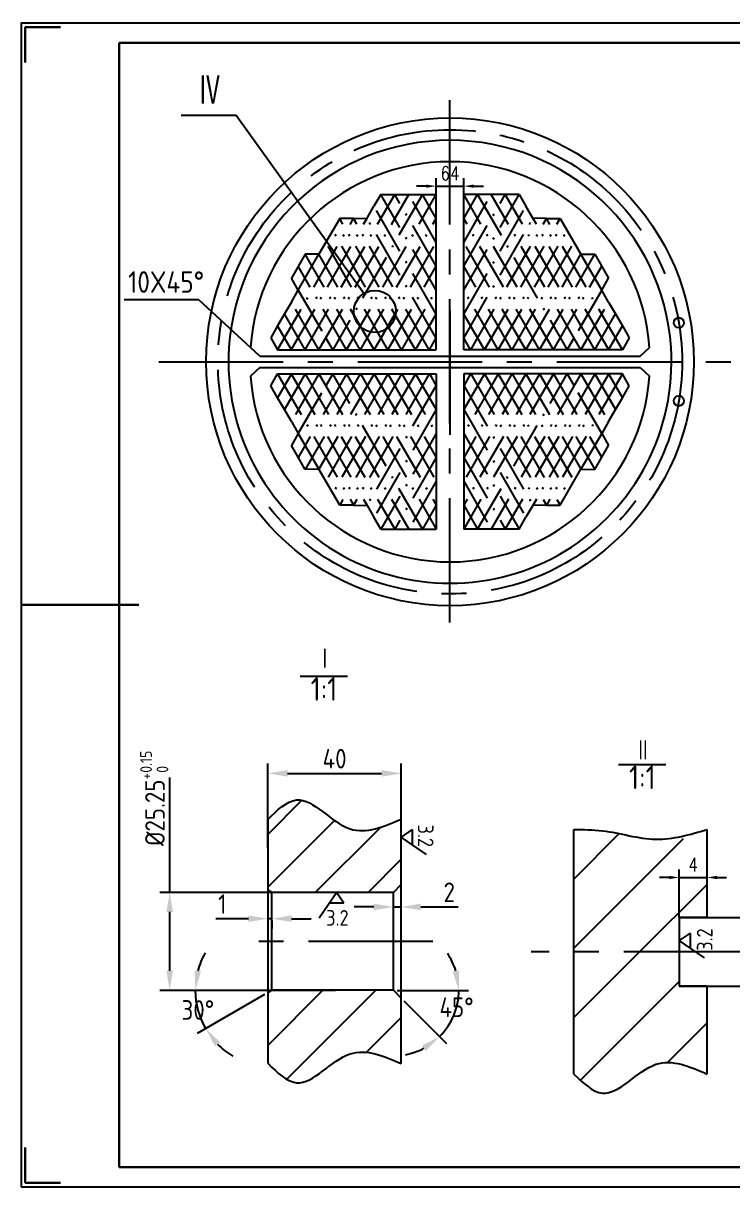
# Paper-space layout '布局1' of a CAD drawing. Extents: x 1187 to 4862, y -125 to 1349.
# Drawn here: x 3315.5 to 3496.6, y 172 to 469 of the extents above; entities that cross this region are included whole.
import ezdxf

# ---------------------------------------------------------------- set-up
doc = ezdxf.new("R2010")
doc.units = 0
doc.header["$MEASUREMENT"] = 0
doc.linetypes.add('ACAD_ISO10W100', pattern=[18.5, 12, -3, 0.5, -3])
doc.linetypes.add('CENTER', pattern=[50.8, 31.75, -6.35, 6.35, -6.35])
doc.layers.get('DEFPOINTS').update_dxf_attribs({"linetype": 'CONTINUOUS'})
for name, color, linetype in [('一般注释', 5, 'CONTINUOUS'), ('中心线', 1, 'CENTER'), ('单点划线', 6, 'ACAD_ISO10W100'), ('可见轮廓线', 7, 'CONTINUOUS'), ('图框_外框线', 7, 'CONTINUOUS'), ('填充剖面线', 3, 'CONTINUOUS'), ('尺寸标注', 5, 'CONTINUOUS'), ('细实线', 2, 'CONTINUOUS')]:
    doc.layers.add(name, color=color, linetype=linetype)
doc.layers.add('图框_内框线', color=5, linetype='CONTINUOUS', lineweight=30)
doc.layers.add('图框_角线', color=5, linetype='CONTINUOUS', lineweight=30)
doc.styles.add('GK', font='gbenor.shx', dxfattribs={"height": 10})
doc.styles.add('TH_GBDIM', font='romans.shx', dxfattribs={"width": 0.8, "bigfont": 'gbcbig.shx'})
doc.styles.add('工程字', font='gbenor.shx', dxfattribs={"bigfont": 'gbcbig.shx'})
doc.dimstyles.new('GB-5', dxfattribs={"dimtxt": 5, "dimasz": 5, "dimexe": 2.5, "dimexo": 1, "dimgap": 1.25, "dimtad": 1, "dimdsep": 46, "dimtxsty": '工程字', "dimcen": 5, "dimadec": 0, "dimazin": 0, "dimtfac": 0.7, "dimtix": 1, "dimtmove": 0, "dimatfit": 3, "dimfxl": 0, "dimtzin": 0, "dimarcsym": 0})
doc.dimstyles.new('GB-5$2', dxfattribs={"dimtxt": 5, "dimasz": 5, "dimexe": 2.5, "dimexo": 1, "dimgap": 1.25, "dimtad": 1, "dimtih": 1, "dimtoh": 1, "dimdsep": 46, "dimtxsty": '工程字', "dimcen": 5, "dimazin": 0, "dimtfac": 0.7, "dimtix": 1, "dimtmove": 0, "dimatfit": 3, "dimfxl": 0, "dimtzin": 0, "dimarcsym": 0})
doc.dimstyles.new('TH_GBDIM', dxfattribs={"dimtxt": 3.5, "dimasz": 2.5, "dimexe": 2, "dimexo": 0, "dimgap": 1.5, "dimtad": 1, "dimdec": 1, "dimzin": 0, "dimdsep": 46, "dimtxsty": 'TH_GBDIM', "dimcen": 2.5, "dimclrd": 130, "dimclre": 130, "dimclrt": 3, "dimadec": 0, "dimazin": 0, "dimtfac": 0.714286, "dimtdec": 1, "dimtmove": 0, "dimatfit": 3, "dimfxl": 0, "dimtolj": 1, "dimtzin": 0, "dimlwd": -1, "dimlwe": -1, "dimarcsym": 0})

# ---------------------------------------------------------------- blocks, each defined once
blk = doc.blocks.new('*D113')
at = {"layer": 'DEFPOINTS', "color": 0}
for p in [(3409.93, 242.72), (3411.93, 243.45), (3411.93, 242.72)]:
    blk.add_point(p, dxfattribs=at)
at = {"layer": '尺寸标注', "color": 0, "lineweight": -2}
for p, q in [((3409.93, 243.72), (3409.93, 245.95)), ((3411.93, 243.72), (3411.93, 245.95)), ((3404.93, 243.45), (3399.93, 243.45)), ((3409.93, 243.45), (3411.93, 243.45)), ((3416.93, 243.45), (3426.46, 243.45))]:
    blk.add_line(p, q, dxfattribs=at)
at = {"layer": '尺寸标注', "color": 0}
for points in [[(3404.93, 244.29), (3404.93, 242.62), (3409.93, 243.45)], [(3416.93, 244.29), (3416.93, 242.62), (3411.93, 243.45)]]:
    blk.add_solid(points, dxfattribs=at)
at = {"layer": '尺寸标注', "color": 0, "insert": (3424.19, 247.2), "char_height": 5, "attachment_point": 5, "style": '工程字'}
blk.add_mtext('2', dxfattribs=at)
blk = doc.blocks.new('*D112')
at = {"layer": 'DEFPOINTS', "color": 0}
for p in [(3377.93, 241), (3378.93, 241), (3377.93, 240.45)]:
    blk.add_point(p, dxfattribs=at)
at = {"layer": '尺寸标注', "color": 0, "lineweight": -2}
for p, q in [((3372.93, 240.45), (3364.6, 240.45)), ((3378.93, 240.45), (3377.93, 240.45)), ((3377.93, 240), (3377.93, 237.95)), ((3378.93, 240), (3378.93, 237.95)), ((3383.93, 240.45), (3388.93, 240.45))]:
    blk.add_line(p, q, dxfattribs=at)
at = {"layer": '尺寸标注', "color": 0}
for points in [[(3372.93, 241.28), (3372.93, 239.62), (3377.93, 240.45)], [(3383.93, 241.28), (3383.93, 239.62), (3378.93, 240.45)]]:
    blk.add_solid(points, dxfattribs=at)
at = {"layer": '尺寸标注', "color": 0, "insert": (3366.27, 244.2), "char_height": 5, "attachment_point": 5, "style": '工程字'}
blk.add_mtext('1', dxfattribs=at)
blk = doc.blocks.new('*D111')
at = {"layer": 'DEFPOINTS', "color": 0}
for p in [(3378.93, 222.16), (3409.93, 222.16), (3409.93, 222.16), (3411.93, 220.16), (3424.41, 213.81)]:
    blk.add_point(p, dxfattribs=at)
at = {"layer": '尺寸标注', "color": 0, "lineweight": -2}
for p, q in [((3410.93, 222.16), (3429.14, 222.16)), ((3412.64, 219.46), (3423.52, 208.58))]:
    blk.add_line(p, q, dxfattribs=at)
for start, end in [(17.2074, 34.4147), (315, 0), (280.5853, 297.7926)]:
    blk.add_arc((3409.93, 222.16), 16.71, start, end, dxfattribs=at)
at = {"layer": '尺寸标注', "color": 0}
for points in [[(3426.72, 227.23), (3425.07, 226.98), (3426.64, 222.16)], [(3417.23, 208.05), (3418.22, 206.71), (3421.75, 210.35)]]:
    blk.add_solid(points, dxfattribs=at)
at = {"layer": '尺寸标注', "color": 0, "insert": (3426.08, 217.84), "char_height": 5, "attachment_point": 5, "style": '工程字'}
blk.add_mtext('45%%D', dxfattribs=at)
blk = doc.blocks.new('*D110')
at = {"layer": 'DEFPOINTS', "color": 0}
for p in [(3377.93, 221.59), (3378.93, 222.16), (3378.93, 222.16), (3409.93, 222.16), (3360.57, 215.48)]:
    blk.add_point(p, dxfattribs=at)
at = {"layer": '尺寸标注', "color": 0, "lineweight": -2}
for p, q in [((3377.93, 222.16), (3356.89, 222.16)), ((3377.07, 221.09), (3359.84, 211.14))]:
    blk.add_line(p, q, dxfattribs=at)
for start, end in [(150.6049, 165.3024), (180, 210), (224.6976, 239.3951)]:
    blk.add_arc((3378.93, 222.16), 19.55, start, end, dxfattribs=at)
at = {"layer": '尺寸标注', "color": 0}
for points in [[(3360.85, 227.02), (3359.2, 227.23), (3359.39, 222.16)], [(3364.38, 207.91), (3365.7, 208.92), (3362.01, 212.39)]]:
    blk.add_solid(points, dxfattribs=at)
at = {"layer": '尺寸标注', "color": 0, "insert": (3360.04, 217.15), "char_height": 5, "attachment_point": 5, "style": '工程字'}
blk.add_mtext('30%%D', dxfattribs=at)
blk = doc.blocks.new('*D109')
at = {"layer": 'DEFPOINTS', "color": 0}
for p in [(3396.15, 247.16), (3352.83, 222.16), (3396.15, 222.16)]:
    blk.add_point(p, dxfattribs=at)
at = {"layer": '尺寸标注', "color": 0, "lineweight": -2}
for p, q in [((3352.83, 247.16), (3352.83, 276.53)), ((3395.15, 247.16), (3350.33, 247.16)), ((3352.83, 227.16), (3352.83, 242.16)), ((3395.15, 222.16), (3350.33, 222.16))]:
    blk.add_line(p, q, dxfattribs=at)
at = {"layer": '尺寸标注', "color": 0}
for points in [[(3351.99, 242.16), (3353.66, 242.16), (3352.83, 247.16)], [(3351.99, 227.16), (3353.66, 227.16), (3352.83, 222.16)]]:
    blk.add_solid(points, dxfattribs=at)
at = {"layer": '尺寸标注', "color": 0, "insert": (3349.08, 267.49), "char_height": 5, "attachment_point": 5, "rotation": 90, "style": '工程字'}
blk.add_mtext('%%C25.25', dxfattribs=at)
blk = doc.blocks.new('*D104')
at = {"layer": 'DEFPOINTS', "color": 0}
for p in [(3411.93, 277.54), (3377.93, 257.46), (3411.93, 257.46)]:
    blk.add_point(p, dxfattribs=at)
at = {"layer": '尺寸标注', "color": 0, "lineweight": -2}
for p, q in [((3377.93, 258.46), (3377.93, 280.04)), ((3411.93, 258.46), (3411.93, 280.04)), ((3382.93, 277.54), (3406.93, 277.54))]:
    blk.add_line(p, q, dxfattribs=at)
at = {"layer": '尺寸标注', "color": 0}
for points in [[(3382.93, 278.38), (3382.93, 276.71), (3377.93, 277.54)], [(3406.93, 278.38), (3406.93, 276.71), (3411.93, 277.54)]]:
    blk.add_solid(points, dxfattribs=at)
at = {"layer": '尺寸标注', "color": 0, "insert": (3394.93, 281.29), "char_height": 5, "attachment_point": 5, "style": '工程字'}
blk.add_mtext('40', dxfattribs=at)
blk = doc.blocks.new('*D114')
at = {"layer": 'DEFPOINTS', "color": 0}
for p in [(3490.01, 250.97), (3482.9, 240.76), (3490.01, 240.76)]:
    blk.add_point(p, dxfattribs=at)
at = {"layer": '尺寸标注', "color": 5}
for p, q in [((3482.9, 240.76), (3482.9, 252.97)), ((3490.01, 240.76), (3490.01, 252.97)), ((3480.4, 250.97), (3477.9, 250.97)), ((3482.9, 250.97), (3490.01, 250.97)), ((3492.51, 250.97), (3495.01, 250.97))]:
    blk.add_line(p, q, dxfattribs=at)
for points in [[(3480.4, 251.39), (3480.4, 250.55), (3482.9, 250.97)], [(3492.51, 251.39), (3492.51, 250.55), (3490.01, 250.97)]]:
    blk.add_solid(points, dxfattribs=at)
at = {"layer": '尺寸标注', "color": 5, "insert": (3486.45, 254.22), "char_height": 3.5, "attachment_point": 5, "style": 'TH_GBDIM'}
blk.add_mtext('\\A1;4', dxfattribs=at)
blk = doc.blocks.new('*D115')
at = {"layer": 'DEFPOINTS', "color": 0}
for p in [(3482.9, 240.76), (3508.29, 240.76), (3482.9, 223.25)]:
    blk.add_point(p, dxfattribs=at)
at = {"layer": '尺寸标注', "color": 5}
for p, q in [((3482.9, 240.76), (3510.29, 240.76)), ((3508.29, 225.75), (3508.29, 238.26)), ((3482.9, 223.25), (3510.29, 223.25))]:
    blk.add_line(p, q, dxfattribs=at)
for points in [[(3507.87, 238.26), (3508.71, 238.26), (3508.29, 240.76)], [(3507.87, 225.75), (3508.71, 225.75), (3508.29, 223.25)]]:
    blk.add_solid(points, dxfattribs=at)
at = {"layer": '尺寸标注', "color": 5, "insert": (3505.04, 232), "char_height": 3.5, "attachment_point": 5, "rotation": 90, "style": 'TH_GBDIM'}
blk.add_mtext('\\A1;11', dxfattribs=at)
blk = doc.blocks.new('*D261')
at = {"layer": 'DEFPOINTS', "color": 0}
for p in [(3420.83, 425.22), (3427.9, 427.45), (3427.9, 425.22)]:
    blk.add_point(p, dxfattribs=at)
at = {"layer": '尺寸标注', "color": 5}
for p, q in [((3420.83, 425.22), (3420.83, 429.45)), ((3427.9, 425.22), (3427.9, 429.45)), ((3418.33, 427.45), (3415.83, 427.45)), ((3420.83, 427.45), (3427.9, 427.45)), ((3430.4, 427.45), (3432.9, 427.45))]:
    blk.add_line(p, q, dxfattribs=at)
for points in [[(3418.33, 427.86), (3418.33, 427.03), (3420.83, 427.45)], [(3430.4, 427.86), (3430.4, 427.03), (3427.9, 427.45)]]:
    blk.add_solid(points, dxfattribs=at)
at = {"layer": '尺寸标注', "color": 5, "insert": (3424.37, 430.7), "char_height": 3.5, "attachment_point": 5, "style": 'TH_GBDIM'}
blk.add_mtext('\\A1;64', dxfattribs=at)

psp = doc.layouts.new('布局1')

# ---------------------------------------------------------------- hatches: boundary and pattern name
at = {"layer": '填充剖面线'}
h = psp.add_hatch(dxfattribs=at)
h.set_pattern_fill('ANSI31', color=256, scale=3, angle=180, style=0)
h.set_pattern_definition([(225, (4431.062, 655.108), (6.73519, -6.73519), [])])
edge = h.paths.add_edge_path()
edge.add_line((3378.933, 222.165), (3377.933, 221.587))
edge.add_line((3377.933, 221.587), (3377.933, 203.449))
edge.add_spline(control_points=[(3377.933, 203.449), (3380.345, 201.131), (3387.037, 194.697), (3397.846, 209.588), (3407.489, 205.386), (3411.933, 203.449)], knot_values=[0, 0, 0, 0, 8.7529845, 24.2890467, 37.5700264, 37.5700264, 37.5700264, 37.5700264], degree=3, periodic=0)
edge.add_line((3411.933, 203.449), (3411.933, 220.165))
edge.add_line((3411.933, 220.165), (3409.933, 222.165))
edge.add_line((3409.933, 222.165), (3378.933, 222.165))
edge = h.paths.add_edge_path()
edge.add_spline(control_points=[(3411.933, 265.88), (3407.489, 263.943), (3397.846, 259.741), (3387.037, 274.632), (3380.345, 268.199), (3377.933, 265.88)], knot_values=[0, 0, 0, 0, 13.2809797, 28.8170419, 37.5700264, 37.5700264, 37.5700264, 37.5700264], degree=3, periodic=0)
edge.add_line((3377.933, 265.88), (3377.933, 247.742))
edge.add_line((3377.933, 247.742), (3378.933, 247.165))
edge.add_line((3378.933, 247.165), (3409.933, 247.165))
edge.add_line((3409.933, 247.165), (3411.933, 249.165))
edge.add_line((3411.933, 249.165), (3411.933, 265.88))

# ---------------------------------------------------------------- linework, layer by layer
at = {"layer": '一般注释'}
for p, q in [((3369.771, 445.463), (3355.747, 445.463)), ((3402.391, 400.034), (3369.771, 445.463)), ((3386.129, 302.394), (3398.197, 302.394)), ((3467.391, 279.845), (3479.459, 279.845)), ((3414.723, 263.179), (3411.933, 261.267)), ((3414.723, 263.179), (3414.723, 259.356)), ((3418.413, 256.828), (3411.933, 261.267)), ((3390.969, 240.685), (3395.408, 247.165)), ((3397.32, 244.375), (3395.408, 247.165)), ((3397.32, 244.375), (3393.497, 244.375)), ((3485.691, 236.791), (3482.902, 234.88)), ((3489.381, 230.44), (3482.902, 234.88)), ((3485.691, 236.791), (3485.691, 232.969))]:
    psp.add_line(p, q, dxfattribs=at)
psp.add_circle((3405.213, 395.461), 5.373, dxfattribs=at)
at = {"layer": '中心线'}
for p, q in [((3424.385, 316.036), (3424.385, 451.612)), ((3424.385, 395.717), (3424.385, 360.899)), ((3350.022, 382.604), (3590.868, 382.604)), ((3420.021, 234.665), (3369.287, 234.665)), ((3500.504, 232.004), (3445.104, 232.004))]:
    psp.add_line(p, q, dxfattribs=at)
psp.add_circle((3424.385, 382.604), 59.25, dxfattribs=at)
at = {"layer": '单点划线'}
for p, q in [((3387.403, 385.648), (3410.274, 425.334)), ((3390.945, 385.652), (3413.845, 425.317)), ((3417.334, 425.299), (3394.459, 385.656)), ((3397.989, 385.66), (3420.865, 425.281)), ((3420.865, 400.894), (3406.744, 425.352)), ((3420.865, 406.991), (3410.274, 425.334)), ((3420.865, 413.102), (3413.845, 425.317)), ((3420.865, 419.184), (3417.334, 425.299)), ((3427.905, 400.894), (3442.026, 425.352)), ((3427.905, 406.991), (3438.495, 425.334)), ((3427.905, 413.102), (3434.924, 425.317)), ((3427.905, 419.184), (3431.435, 425.299)), ((3450.78, 385.66), (3427.905, 425.281)), ((3431.435, 425.299), (3454.31, 385.656)), ((3457.825, 385.652), (3434.924, 425.317)), ((3461.366, 385.648), (3438.495, 425.334)), ((3420.865, 394.797), (3404.986, 422.301)), ((3427.905, 394.797), (3443.784, 422.301)), ((3380.377, 385.64), (3399.745, 419.184)), ((3383.866, 385.644), (3403.226, 419.246)), ((3415.568, 385.681), (3396.226, 419.182)), ((3419.086, 385.685), (3399.745, 419.184)), ((3401.512, 385.664), (3420.865, 419.184)), ((3420.844, 388.67), (3403.226, 419.246)), ((3447.257, 385.664), (3427.905, 419.184)), ((3427.925, 388.67), (3445.544, 419.246)), ((3429.684, 385.685), (3449.025, 419.184)), ((3433.201, 385.681), (3452.543, 419.182)), ((3464.903, 385.644), (3445.544, 419.246)), ((3468.392, 385.64), (3449.025, 419.184)), ((3412.05, 385.677), (3394.465, 416.136)), ((3436.719, 385.677), (3454.305, 416.136)), ((3408.533, 385.673), (3392.704, 413.089)), ((3405.034, 385.669), (3420.865, 413.088)), ((3443.735, 385.669), (3427.905, 413.088)), ((3440.237, 385.673), (3456.066, 413.089)), ((3385.659, 400.904), (3390.943, 410.043)), ((3401.497, 385.664), (3387.417, 410.053)), ((3405.015, 385.669), (3390.943, 410.043)), ((3443.754, 385.669), (3457.827, 410.043)), ((3447.272, 385.664), (3461.353, 410.053)), ((3463.11, 400.904), (3457.827, 410.043)), ((3397.98, 385.66), (3385.657, 407.005)), ((3408.557, 385.673), (3420.865, 406.991)), ((3440.213, 385.673), (3427.905, 406.991)), ((3450.789, 385.66), (3463.113, 407.005)), ((3385.659, 400.904), (3392.705, 388.7)), ((3412.081, 385.677), (3420.865, 400.89)), ((3436.689, 385.677), (3427.905, 400.89)), ((3463.11, 400.904), (3456.065, 388.7)), ((3390.945, 385.652), (3383.898, 397.857)), ((3457.825, 385.652), (3464.871, 397.857)), ((3387.427, 385.648), (3382.137, 394.811)), ((3415.605, 385.681), (3420.865, 394.788)), ((3433.164, 385.681), (3427.905, 394.788)), ((3461.342, 385.648), (3466.633, 394.811)), ((3383.909, 385.644), (3380.376, 391.764)), ((3464.86, 385.644), (3468.394, 391.764)), ((3394.462, 385.656), (3392.705, 388.7)), ((3419.124, 385.685), (3420.865, 388.696)), ((3429.646, 385.685), (3427.905, 388.696)), ((3454.307, 385.656), (3456.065, 388.7)), ((3383.909, 379.563), (3380.376, 373.443)), ((3380.377, 379.568), (3399.745, 346.023)), ((3387.427, 379.559), (3382.137, 370.396)), ((3383.866, 379.563), (3403.226, 345.961)), ((3390.945, 379.555), (3383.898, 367.35)), ((3397.98, 379.547), (3385.657, 358.202)), ((3387.403, 379.559), (3410.274, 339.873)), ((3401.497, 379.543), (3387.417, 355.154)), ((3405.015, 379.539), (3390.943, 355.164)), ((3390.945, 379.555), (3413.845, 339.891)), ((3408.533, 379.534), (3392.704, 352.118)), ((3394.462, 379.551), (3392.705, 376.507)), ((3417.334, 339.908), (3394.459, 379.551)), ((3412.05, 379.53), (3394.465, 349.071)), ((3415.568, 379.526), (3396.226, 346.025)), ((3397.989, 379.547), (3420.865, 339.926)), ((3419.086, 379.522), (3399.745, 346.023)), ((3401.512, 379.543), (3420.865, 346.023)), ((3405.034, 379.539), (3420.865, 352.119)), ((3408.557, 379.534), (3420.865, 358.216)), ((3412.081, 379.53), (3420.865, 364.318)), ((3415.605, 379.526), (3420.865, 370.419)), ((3419.124, 379.522), (3420.865, 376.511)), ((3450.78, 379.547), (3427.905, 339.926)), ((3447.257, 379.543), (3427.905, 346.023)), ((3443.735, 379.539), (3427.905, 352.119)), ((3440.213, 379.534), (3427.905, 358.216)), ((3436.689, 379.53), (3427.905, 364.318)), ((3433.164, 379.526), (3427.905, 370.419)), ((3429.646, 379.522), (3427.905, 376.511)), ((3429.684, 379.522), (3449.025, 346.023)), ((3431.435, 339.908), (3454.31, 379.551)), ((3433.201, 379.526), (3452.543, 346.025)), ((3457.825, 379.555), (3434.924, 339.891)), ((3436.719, 379.53), (3454.305, 349.071)), ((3461.366, 379.559), (3438.495, 339.873)), ((3440.237, 379.534), (3456.066, 352.118)), ((3443.754, 379.539), (3457.827, 355.164)), ((3464.903, 379.563), (3445.544, 345.961)), ((3447.272, 379.543), (3461.353, 355.154)), ((3468.392, 379.568), (3449.025, 346.023)), ((3450.789, 379.547), (3463.113, 358.202)), ((3454.307, 379.551), (3456.065, 376.507)), ((3457.825, 379.555), (3464.871, 367.35)), ((3461.342, 379.559), (3466.633, 370.396)), ((3464.86, 379.563), (3468.394, 373.443)), ((3385.659, 364.303), (3392.705, 376.507)), ((3420.844, 376.537), (3403.226, 345.961)), ((3427.925, 376.537), (3445.544, 345.961)), ((3463.11, 364.303), (3456.065, 376.507)), ((3420.865, 370.41), (3404.986, 342.907)), ((3427.905, 370.41), (3443.784, 342.907)), ((3385.659, 364.303), (3390.943, 355.164)), ((3420.865, 364.313), (3406.744, 339.855)), ((3427.905, 364.313), (3442.026, 339.855)), ((3463.11, 364.303), (3457.827, 355.164)), ((3420.865, 358.216), (3410.274, 339.873)), ((3427.905, 358.216), (3438.495, 339.873)), ((3420.865, 352.105), (3413.845, 339.891)), ((3427.905, 352.105), (3434.924, 339.891)), ((3420.865, 346.023), (3417.334, 339.908)), ((3427.905, 346.023), (3431.435, 339.908))]:
    psp.add_line(p, q, dxfattribs=at)
at = {"layer": '可见轮廓线'}
for p, q in [((3406.744, 425.352), (3404.986, 422.301)), ((3406.744, 425.352), (3420.865, 425.281)), ((3420.846, 385.687), (3420.831, 425.281)), ((3442.026, 425.352), (3427.905, 425.281)), ((3427.905, 385.664), (3427.905, 425.281)), ((3442.026, 425.352), (3443.784, 422.301)), ((3403.226, 419.246), (3404.986, 422.301)), ((3445.544, 419.246), (3443.784, 422.301)), ((3396.226, 419.182), (3390.943, 410.043)), ((3399.745, 419.184), (3396.226, 419.182)), ((3399.745, 419.184), (3403.226, 419.246)), ((3449.025, 419.184), (3445.544, 419.246)), ((3449.025, 419.184), (3452.543, 419.182)), ((3452.543, 419.182), (3457.827, 410.043)), ((3387.417, 410.053), (3383.896, 403.957)), ((3390.943, 410.043), (3387.417, 410.053)), ((3457.827, 410.043), (3461.353, 410.053)), ((3461.353, 410.053), (3464.873, 403.957)), ((3385.659, 400.904), (3383.896, 403.957)), ((3463.11, 400.904), (3464.873, 403.957)), ((3383.898, 397.857), (3385.659, 400.904)), ((3464.871, 397.857), (3463.11, 400.904)), ((3383.898, 397.857), (3382.137, 394.811)), ((3464.871, 397.857), (3466.633, 394.811)), ((3382.137, 394.811), (3380.376, 391.764)), ((3466.633, 394.811), (3468.394, 391.764)), ((3380.376, 391.764), (3378.614, 388.718)), ((3468.394, 391.764), (3470.155, 388.718)), ((3375.862, 384.038), (3373.439, 386.268)), ((3378.614, 388.718), (3380.385, 385.652)), ((3470.155, 388.718), (3468.385, 385.652)), ((3472.907, 384.038), (3475.33, 386.268)), ((3375.862, 384.038), (3472.907, 384.038)), ((3380.377, 385.64), (3420.846, 385.687)), ((3468.392, 385.64), (3427.924, 385.687)), ((3375.862, 381.169), (3373.439, 378.939)), ((3375.862, 381.169), (3472.907, 381.169)), ((3472.907, 381.169), (3475.33, 378.939)), ((3378.614, 376.489), (3380.385, 379.555)), ((3380.377, 379.568), (3420.846, 379.52)), ((3420.846, 379.52), (3420.831, 339.926)), ((3427.905, 379.543), (3427.905, 339.926)), ((3468.392, 379.568), (3427.924, 379.52)), ((3470.155, 376.489), (3468.385, 379.555)), ((3380.376, 373.443), (3378.614, 376.489)), ((3468.394, 373.443), (3470.155, 376.489)), ((3382.137, 370.396), (3380.376, 373.443)), ((3466.633, 370.396), (3468.394, 373.443)), ((3383.898, 367.35), (3382.137, 370.396)), ((3464.871, 367.35), (3466.633, 370.396)), ((3383.898, 367.35), (3385.659, 364.303)), ((3464.871, 367.35), (3463.11, 364.303)), ((3385.659, 364.303), (3383.896, 361.25)), ((3463.11, 364.303), (3464.873, 361.25)), ((3387.417, 355.154), (3383.896, 361.25)), ((3461.353, 355.154), (3464.873, 361.25)), ((3390.943, 355.164), (3387.417, 355.154)), ((3396.226, 346.025), (3390.943, 355.164)), ((3452.543, 346.025), (3457.827, 355.164)), ((3457.827, 355.164), (3461.353, 355.154)), ((3399.745, 346.023), (3396.226, 346.025)), ((3399.745, 346.023), (3403.226, 345.961)), ((3403.226, 345.961), (3404.986, 342.907)), ((3445.544, 345.961), (3443.784, 342.907)), ((3449.025, 346.023), (3445.544, 345.961)), ((3449.025, 346.023), (3452.543, 346.025)), ((3406.744, 339.855), (3404.986, 342.907)), ((3442.026, 339.855), (3443.784, 342.907)), ((3406.744, 339.855), (3420.865, 339.926)), ((3442.026, 339.855), (3427.905, 339.926)), ((3377.933, 203.449), (3377.933, 265.88)), ((3411.933, 203.449), (3411.933, 265.88)), ((3456.005, 200.788), (3456.005, 263.219)), ((3490.005, 240.759), (3490.005, 263.219)), ((3378.933, 247.165), (3377.933, 247.742)), ((3409.933, 247.165), (3378.933, 247.165)), ((3378.933, 222.165), (3378.933, 247.165)), ((3409.933, 247.165), (3378.933, 247.165)), ((3409.933, 247.165), (3411.933, 249.165)), ((3409.933, 222.165), (3409.933, 247.165)), ((3490.005, 240.759), (3482.902, 240.759)), ((3482.902, 240.759), (3482.902, 223.248)), ((3490.005, 223.248), (3482.902, 223.248)), ((3490.005, 200.788), (3490.005, 223.248)), ((3378.933, 222.165), (3377.933, 221.587)), ((3409.933, 222.165), (3378.933, 222.165)), ((3409.933, 222.165), (3411.933, 220.165))]:
    psp.add_line(p, q, dxfattribs=at)
for centre, radius in [((3424.385, 382.604), 62.25), ((3482.787, 392.591), 1.294), ((3482.787, 372.616), 1.294)]:
    psp.add_circle(centre, radius, dxfattribs=at)
for radius, start, end in [(56.541, 3.71598, 176.28402), (51.077, 4.11409, 175.88591), (56.541, 176.28402, 3.71598), (51.077, 184.11409, 355.88591)]:
    psp.add_arc((3424.385, 382.604), radius, start, end, dxfattribs=at)
at = {"layer": '图框_内框线'}
for p, q in [((3339.959, 464.026), (3339.959, 177.026)), ((3729.959, 464.026), (3339.959, 464.026)), ((3339.959, 177.026), (3729.959, 177.026))]:
    psp.add_line(p, q, dxfattribs=at)
psp.add_lwpolyline([(3314.959, 320.526), (3344.959, 320.526)], dxfattribs=at)
at = {"layer": '图框_外框线'}
psp.add_lwpolyline([(3314.959, 172.026), (3734.959, 172.026), (3734.959, 469.026), (3314.959, 469.026)], close=True, dxfattribs=at)
at = {"layer": '图框_角线', "flags": 128}
for points in [[(3315.959, 459.026), (3315.959, 468.026), (3324.959, 468.026)], [(3324.959, 173.026), (3315.959, 173.026), (3315.959, 182.026)]]:
    psp.add_lwpolyline(points, dxfattribs=at)
at = {"layer": '填充剖面线'}
for p, q in [((3456.005, 250.568), (3467.601, 262.164)), ((3456.005, 232.89), (3484.018, 260.903)), ((3472.796, 232.004), (3490.005, 249.212)), ((3456.005, 215.212), (3472.796, 232.004)), ((3457.677, 199.207), (3482.902, 224.431)), ((3479.895, 203.747), (3490.005, 213.857))]:
    psp.add_line(p, q, dxfattribs=at)
at = {"layer": '尺寸标注'}
for q in [(3341.215, 398.401), (3373.439, 386.268)]:
    psp.add_line((3360.253, 398.401), q, dxfattribs=at)
at = {"layer": '细实线'}
for points in [[(3377.933, 265.88), (3385.207, 270.75), (3398.888, 263.388), (3411.933, 265.88)], [(3456.005, 263.219), (3463.279, 262.903), (3476.96, 260.727), (3490.005, 263.219)], [(3377.933, 203.449), (3385.207, 198.58), (3398.888, 205.941), (3411.933, 203.449)], [(3456.005, 200.788), (3463.279, 195.918), (3476.96, 203.28), (3490.005, 200.788)]]:
    psp.add_spline(points, degree=3, dxfattribs=at)

# ---------------------------------------------------------------- texts
at = {"layer": '一般注释', "style": '工程字'}
for s, height, p in [('Ⅳ', 8.25, (3360.027, 447.727)), ('10X45%%D', 5.5, (3342.232, 400.219)), ('Ⅰ', 5.5, (3390.466, 304.031)), ('Ⅱ', 5.5, (3471.678, 280.589))]:
    psp.add_text(s, height=height, dxfattribs=at).set_placement(p)
at = {"layer": '尺寸标注', "style": 'GK'}
for s, height, p in [('1:1', 6, (3388.825, 296.087)), ('1:1', 6, (3470.087, 273.538)), ('3.2', 4, (3392.778, 238.662))]:
    psp.add_text(s, height=height, dxfattribs=at).set_placement(p)
for s, height, rotation, p in [('+0.15', 3, 90, (3348.296, 275.964)), ('0', 3, 90, (3352.48, 277.701)), ('3.2', 4, 270, (3416.179, 264.488)), ('3.2', 4, 90, (3491.404, 232.25))]:
    psp.add_text(s, height=height, rotation=rotation, dxfattribs=at).set_placement(p)

# ---------------------------------------------------------------- dimensions: what is measured, and where the dimension line sits
at = {"layer": '尺寸标注'}
dim = psp.add_linear_dim(base=(3427.905, 427.447), p1=(3420.831, 425.223), p2=(3427.905, 425.223), text='64', dimstyle='TH_GBDIM', override={"dimclrd": 5, "dimclre": 5, "dimclrt": 5}, dxfattribs=at)
dim.commit()
dim.dimension.update_dxf_attribs({"geometry": '*D261', "text_midpoint": (3424.368, 427.447), "dimtype": 160})
dim = psp.add_linear_dim(base=(3411.933, 277.545), p1=(3377.933, 257.457), p2=(3411.933, 257.457), angle=180, text='40', dimstyle='GB-5', dxfattribs=at)
dim.commit()
dim.dimension.update_dxf_attribs({"geometry": '*D104', "text_midpoint": (3394.933, 281.295)})
dim = psp.add_linear_dim(base=(3352.827, 222.165), p1=(3396.152, 247.165), p2=(3396.152, 222.165), angle=270, text='%%C25.25', dimstyle='GB-5', dxfattribs=at)
dim.commit()
dim.dimension.update_dxf_attribs({"geometry": '*D109', "text_midpoint": (3352.827, 267.488), "dimtype": 160})
dim = psp.add_linear_dim(base=(3490.005, 250.97), p1=(3482.902, 240.759), p2=(3490.005, 240.759), text='4', dimstyle='TH_GBDIM', override={"dimclrd": 5, "dimclre": 5, "dimclrt": 5}, dxfattribs=at)
dim.commit()
dim.dimension.update_dxf_attribs({"geometry": '*D114', "text_midpoint": (3486.453, 254.22)})
for base, p1, p2, picture, middle in [((3411.933, 243.455), (3409.933, 242.717), (3411.933, 242.717), '*D113', (3424.195, 243.455)), ((3377.933, 240.449), (3378.933, 240.997), (3377.933, 240.997), '*D112', (3366.267, 240.449))]:
    dim = psp.add_linear_dim(base=base, p1=p1, p2=p2, angle=180, dimstyle='GB-5', dxfattribs=at)
    dim.commit()
    dim.dimension.update_dxf_attribs({"geometry": picture, "text_midpoint": middle, "dimtype": 160})
dim = psp.add_linear_dim(base=(3508.288, 240.759), p1=(3482.902, 223.248), p2=(3482.902, 240.759), angle=90, text='11', dimstyle='TH_GBDIM', override={"dimclrd": 5, "dimclre": 5, "dimclrt": 5}, dxfattribs=at)
dim.commit()
dim.dimension.update_dxf_attribs({"geometry": '*D115', "text_midpoint": (3505.038, 232.004)})
for base, line2, text, picture, middle in [((3360.567, 215.48), ((3378.933, 222.165), (3377.933, 221.587)), '30%%D', '*D110', (3360.041, 217.155)), ((3424.406, 213.809), ((3409.933, 222.165), (3411.933, 220.165)), '45%%D', '*D111', (3426.075, 217.839))]:
    dim = psp.add_angular_dim_2l(base=base, line1=((3409.933, 222.165), (3378.933, 222.165)), line2=line2, text=text, dimstyle='GB-5$2', override={"dimdec": 2, "dimazin": 2}, dxfattribs=at)
    dim.commit()
    dim.dimension.update_dxf_attribs({"geometry": picture, "text_midpoint": middle, "dimtype": 162})

doc.saveas('drawing.dxf')
